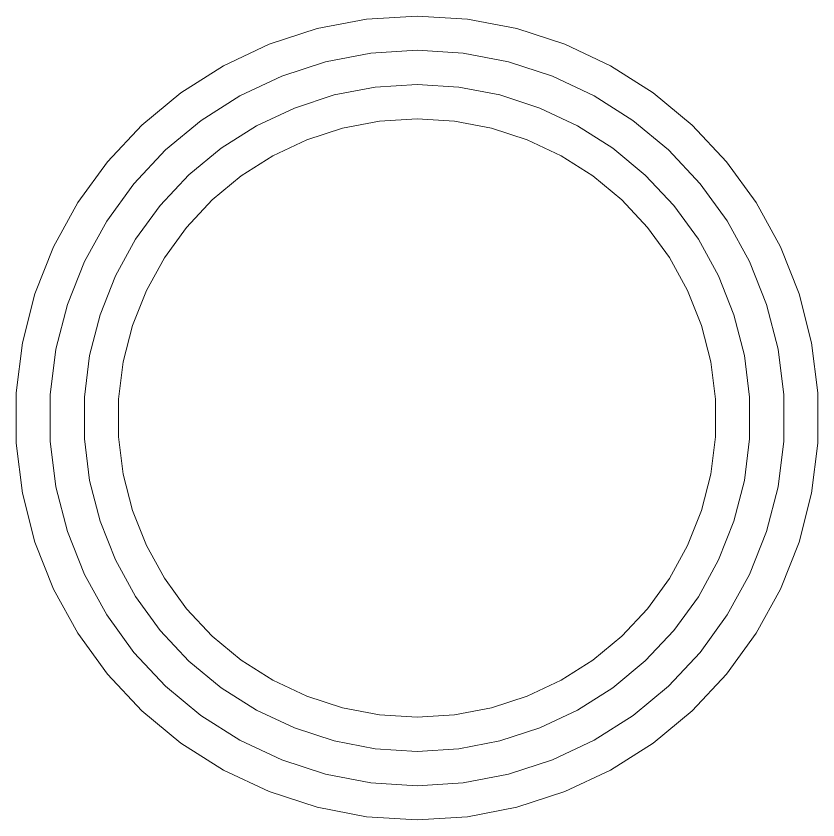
# Model space of a CAD drawing. Extents: x 1379 to 1824, y 6485 to 7347.
# Drawn here: x 1379.19 to 1390.92, y 7043.63 to 7055.39 of the extents above; entities that cross this region are included whole.
import ezdxf

# ---------------------------------------------------------------- set-up
doc = ezdxf.new("R2010")
doc.units = 0
doc.header["$MEASUREMENT"] = 0
doc.linetypes.add('DASHED', pattern=[0])

msp = doc.modelspace()

# ---------------------------------------------------------------- linework, layer by layer
at = {"color": 182, "linetype": 'DASHED', "lineweight": 0}
for points in [[(1385.054, 7043.627, 3336), (1384.317, 7043.674, 3336), (1383.592, 7043.812, 3336), (1382.89, 7044.041, 3336), (1382.221, 7044.355, 3336), (1381.598, 7044.75, 3336), (1381.029, 7045.221, 3336), (1380.524, 7045.759, 3336), (1380.089, 7046.357, 3336), (1379.734, 7047.004, 3336), (1379.462, 7047.69, 3336), (1379.278, 7048.406, 3336), (1379.186, 7049.138, 3336), (1379.186, 7049.876, 3336), (1379.278, 7050.609, 3336), (1379.462, 7051.324, 3336), (1379.734, 7052.011, 3336), (1380.089, 7052.658, 3336), (1380.524, 7053.255, 3336), (1381.029, 7053.793, 3336), (1381.598, 7054.264, 3336), (1382.221, 7054.66, 3336), (1382.89, 7054.974, 3336), (1383.592, 7055.203, 3336), (1384.317, 7055.341, 3336), (1385.054, 7055.387, 3336), (1385.791, 7055.341, 3336), (1386.516, 7055.203, 3336), (1387.219, 7054.974, 3336), (1387.887, 7054.66, 3336), (1388.51, 7054.264, 3336), (1389.079, 7053.793, 3336), (1389.585, 7053.255, 3336), (1390.019, 7052.658, 3336), (1390.374, 7052.011, 3336), (1390.646, 7051.324, 3336), (1390.83, 7050.609, 3336), (1390.922, 7049.876, 3336), (1390.922, 7049.138, 3336), (1390.83, 7048.406, 3336), (1390.646, 7047.69, 3336), (1390.374, 7047.004, 3336), (1390.019, 7046.357, 3336), (1389.585, 7045.759, 3336), (1389.079, 7045.221, 3336), (1388.51, 7044.75, 3336), (1387.887, 7044.355, 3336), (1387.219, 7044.041, 3336), (1386.516, 7043.812, 3336), (1385.791, 7043.674, 3336), (1385.054, 7043.627, 3336)], [(1385.054, 7044.128, 3336), (1384.38, 7044.171, 3336), (1383.717, 7044.297, 3336), (1383.074, 7044.507, 3336), (1382.462, 7044.794, 3336), (1381.892, 7045.155, 3336), (1381.372, 7045.586, 3336), (1380.91, 7046.078, 3336), (1380.512, 7046.625, 3336), (1380.187, 7047.217, 3336), (1379.938, 7047.845, 3336), (1379.77, 7048.5, 3336), (1379.686, 7049.169, 3336), (1379.686, 7049.845, 3336), (1379.77, 7050.515, 3336), (1379.938, 7051.169, 3336), (1380.187, 7051.798, 3336), (1380.512, 7052.389, 3336), (1380.91, 7052.935, 3336), (1381.372, 7053.428, 3336), (1381.893, 7053.859, 3336), (1382.462, 7054.221, 3336), (1383.074, 7054.508, 3336), (1383.717, 7054.718, 3336), (1384.38, 7054.844, 3336), (1385.054, 7054.886, 3336), (1385.728, 7054.844, 3336), (1386.391, 7054.718, 3336), (1387.035, 7054.508, 3336), (1387.646, 7054.221, 3336), (1388.215, 7053.859, 3336), (1388.736, 7053.428, 3336), (1389.199, 7052.935, 3336), (1389.596, 7052.39, 3336), (1389.921, 7051.798, 3336), (1390.17, 7051.169, 3336), (1390.338, 7050.515, 3336), (1390.422, 7049.845, 3336), (1390.422, 7049.169, 3336), (1390.338, 7048.5, 3336), (1390.17, 7047.845, 3336), (1389.921, 7047.217, 3336), (1389.596, 7046.625, 3336), (1389.199, 7046.078, 3336), (1388.736, 7045.586, 3336), (1388.216, 7045.155, 3336), (1387.646, 7044.794, 3336), (1387.035, 7044.507, 3336), (1386.391, 7044.297, 3336), (1385.728, 7044.171, 3336), (1385.054, 7044.128, 3336)], [(1385.054, 7044.629, 3336), (1384.443, 7044.668, 3336), (1383.842, 7044.782, 3336), (1383.259, 7044.973, 3336), (1382.703, 7045.233, 3336), (1382.187, 7045.561, 3336), (1381.715, 7045.951, 3336), (1381.296, 7046.398, 3336), (1380.935, 7046.894, 3336), (1380.641, 7047.43, 3336), (1380.415, 7048, 3336), (1380.262, 7048.594, 3336), (1380.186, 7049.201, 3336), (1380.186, 7049.813, 3336), (1380.262, 7050.421, 3336), (1380.415, 7051.014, 3336), (1380.641, 7051.585, 3336), (1380.935, 7052.121, 3336), (1381.296, 7052.616, 3336), (1381.715, 7053.063, 3336), (1382.187, 7053.454, 3336), (1382.704, 7053.782, 3336), (1383.259, 7054.042, 3336), (1383.842, 7054.233, 3336), (1384.442, 7054.347, 3336), (1385.054, 7054.385, 3336), (1385.666, 7054.347, 3336), (1386.267, 7054.233, 3336), (1386.85, 7054.042, 3336), (1387.404, 7053.782, 3336), (1387.921, 7053.454, 3336), (1388.393, 7053.062, 3336), (1388.813, 7052.616, 3336), (1389.173, 7052.121, 3336), (1389.467, 7051.585, 3336), (1389.693, 7051.014, 3336), (1389.846, 7050.421, 3336), (1389.922, 7049.813, 3336), (1389.922, 7049.201, 3336), (1389.846, 7048.594, 3336), (1389.693, 7048, 3336), (1389.467, 7047.43, 3336), (1389.173, 7046.893, 3336), (1388.813, 7046.398, 3336), (1388.393, 7045.952, 3336), (1387.921, 7045.561, 3336), (1387.405, 7045.233, 3336), (1386.85, 7044.973, 3336), (1386.267, 7044.782, 3336), (1385.665, 7044.668, 3336), (1385.054, 7044.629, 3336)], [(1385.054, 7045.13, 3336), (1384.506, 7045.165, 3336), (1383.966, 7045.268, 3336), (1383.443, 7045.438, 3336), (1382.944, 7045.673, 3336), (1382.481, 7045.966, 3336), (1382.058, 7046.316, 3336), (1381.682, 7046.717, 3336), (1381.358, 7047.162, 3336), (1381.094, 7047.644, 3336), (1380.891, 7048.155, 3336), (1380.754, 7048.687, 3336), (1380.686, 7049.232, 3336), (1380.686, 7049.782, 3336), (1380.754, 7050.328, 3336), (1380.891, 7050.859, 3336), (1381.094, 7051.372, 3336), (1381.358, 7051.852, 3336), (1381.681, 7052.296, 3336), (1382.058, 7052.698, 3336), (1382.482, 7053.049, 3336), (1382.945, 7053.343, 3336), (1383.443, 7053.577, 3336), (1383.966, 7053.747, 3336), (1384.505, 7053.85, 3336), (1385.054, 7053.884, 3336), (1385.603, 7053.85, 3336), (1386.142, 7053.747, 3336), (1386.666, 7053.577, 3336), (1387.163, 7053.343, 3336), (1387.626, 7053.049, 3336), (1388.05, 7052.697, 3336), (1388.427, 7052.296, 3336), (1388.75, 7051.853, 3336), (1389.014, 7051.372, 3336), (1389.217, 7050.859, 3336), (1389.354, 7050.328, 3336), (1389.422, 7049.782, 3336), (1389.422, 7049.232, 3336), (1389.354, 7048.687, 3336), (1389.217, 7048.155, 3336), (1389.014, 7047.644, 3336), (1388.749, 7047.161, 3336), (1388.427, 7046.717, 3336), (1388.05, 7046.317, 3336), (1387.627, 7045.966, 3336), (1387.163, 7045.672, 3336), (1386.666, 7045.438, 3336), (1386.142, 7045.268, 3336), (1385.602, 7045.165, 3336), (1385.054, 7045.13, 3336)]]:
    msp.add_polyline3d(points, dxfattribs=at)

doc.saveas('drawing.dxf')
